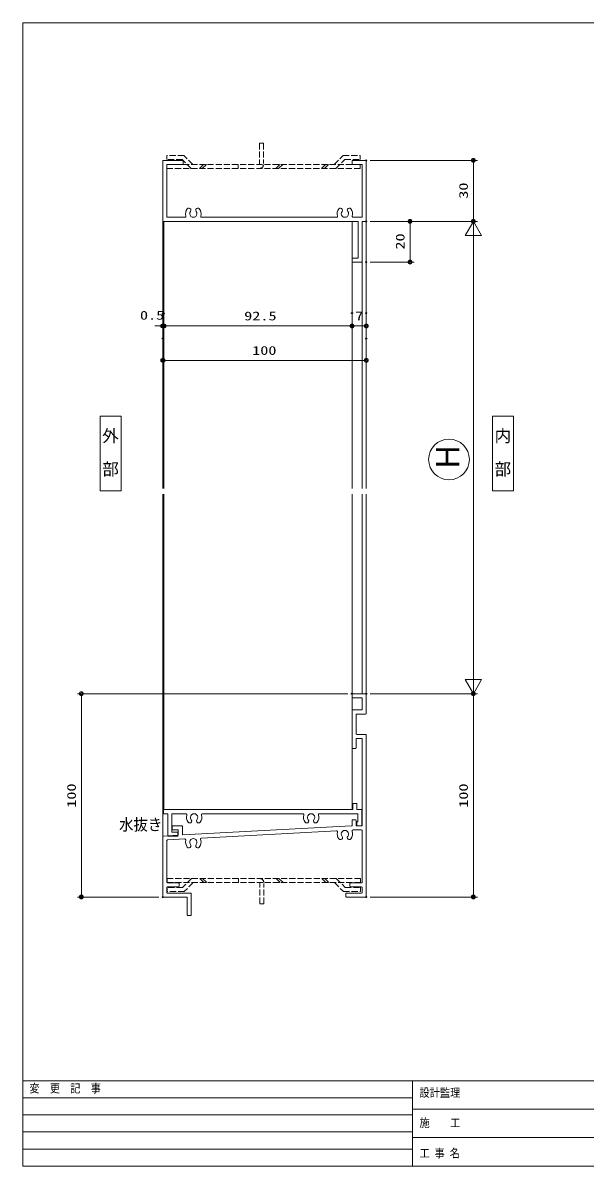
# Model space of a CAD drawing. Units: millimetres on the paper. Extents: x -395 to 395, y -281 to 281.
# Drawn here: x -395 to -119, y -281 to 281 of the extents above; entities that cross this region are included whole.
import ezdxf
from ezdxf.enums import TextEntityAlignment as Align

# ---------------------------------------------------------------- set-up
doc = ezdxf.new("R2010")
doc.units = ezdxf.units.MM
doc.header["$PDMODE"] = 32
doc.header["$PDSIZE"] = 0.5
doc.linetypes.add('DASHED3', pattern=[4, 3, -1])
for name, color, linetype, lineweight in [('0-0_USERZ', 3, 'Continuous', 9), ('0-1_F-1', 7, 'Continuous', 9), ('0-3__0-6_TITLE_WAKU', 7, 'Continuous', 9), ('0-5_USER1', 4, 'Continuous', 9), ('0-7_0', 7, 'Continuous', 9), ('0-9__0-7_', 7, 'Continuous', 9), ('0-A_YSS_ZEN', 6, 'Continuous', 9), ('0-B__0-1_', 2, 'Continuous', 9), ('0-C__0-3_', 2, 'Continuous', 9), ('0-D__0-2_', 2, 'Continuous', 9), ('0-E_KATAZAI', 7, 'Continuous', 9), ('0-F_EXTLINE', 3, 'Continuous', 9), ('1-0_D-BUHIN', 2, 'DASHED3', 9), ('1-4_SUNPOU', 3, 'Continuous', 9), ('1-5_SHAPE', 7, 'Continuous', 9)]:
    doc.layers.add(name, color=color, linetype=linetype, lineweight=lineweight)
doc.layers.add('0-8_Defpoints', color=7, linetype='Continuous')
doc.styles.add('@ＭＳ ゴシック', font='')
doc.styles.add('ＭＳ ゴシック', font='')
doc.styles.get('@ＭＳ ゴシック').set_extended_font_data('@MS Gothic')
doc.styles.get('ＭＳ ゴシック').set_extended_font_data('MS Gothic')

# ---------------------------------------------------------------- blocks, each defined once
blk = doc.blocks.new('図枠')
at = {"layer": '0-1_F-1'}
blk.add_lwpolyline([(790.6, 0), (0, 0), (0, 562), (790.6, 562)], close=True, dxfattribs=at)
at = {"layer": '0-3__0-6_TITLE_WAKU'}
for p, q in [((534.869, 42), (0, 42)), ((191.489, 42), (191.489, 0)), ((191.489, 33.6), (0, 33.6)), ((191.489, 25.2), (0, 25.2)), ((460.59, 28), (191.489, 28)), ((191.489, 16.8), (0, 16.8)), ((460.59, 14), (191.489, 14)), ((191.489, 8.4), (0, 8.4))]:
    blk.add_line(p, q, dxfattribs=at)
at = {"layer": '0-3__0-6_TITLE_WAKU', "style": 'ＭＳ ゴシック', "width": 0.9}
for s, p in [('変\u3000更\u3000記\u3000事', (3.218, 34.94)), ('設計監理', (194.946, 32.809)), ('施\u3000\u3000工', (194.946, 17.948)), ('工', (194.946, 3.055)), ('事', (202.392, 3.055)), ('名', (209.839, 3.055))]:
    blk.add_text(s, height=4.091, dxfattribs=at).set_placement(p, align=Align.BOTTOM_LEFT)
blk = doc.blocks.new('GAIBU_H')
at = {"layer": '0-5_USER1'}
blk.add_lwpolyline([(-5.22, -18.32), (5.22, -18.32), (5.22, 18.32), (-5.22, 18.32)], close=True, dxfattribs=at)
at = {"layer": '0-5_USER1', "style": '@ＭＳ ゴシック'}
blk.add_text('外\u3000部', height=5.99, rotation=270, dxfattribs=at).set_placement((-4.987, 12.92), align=Align.BOTTOM_LEFT)
blk = doc.blocks.new('NAIBU_H')
at = {"layer": '0-5_USER1'}
blk.add_lwpolyline([(-5.22, -18.32), (5.22, -18.32), (5.22, 18.32), (-5.22, 18.32)], close=True, dxfattribs=at)
at = {"layer": '0-5_USER1', "style": '@ＭＳ ゴシック'}
blk.add_text('内\u3000部', height=5.99, rotation=270, dxfattribs=at).set_placement((-4.987, 12.92), align=Align.BOTTOM_LEFT)
blk = doc.blocks.new('ALW1')
at = {"layer": '0-7_0'}
blk.add_line((0, 0), (-1, 0), dxfattribs=at)
blk.add_lwpolyline([(-0.34641, -0.2), (0, 0), (-0.34641, 0.2)], close=True, dxfattribs=at)
blk = doc.blocks.new('アンカ－上縦枠')
at = {"layer": '1-0_D-BUHIN'}
for p, q in [((-52.509, 38.398), (-50.509, 38.398)), ((-52.509, 38.398), (-52.509, 28)), ((-50.509, 38.398), (-50.509, 28.4)), ((-89.673, 32.399), (-98, 32.399)), ((-90.501, 30.4), (-98, 30.4)), ((-86.102, 26.001), (-90.501, 30.4)), ((-85.274, 28), (-89.673, 32.399)), ((-15.745, 28), (-11.346, 32.399)), ((-11.346, 32.399), (-3.019, 32.399)), ((-3.019, 30.4), (-3.019, 32.399)), ((-3.019, 28), (-98, 28)), ((-3.019, 26.001), (-98, 26.001)), ((-82.017, 26.001), (-80.018, 28)), ((-80.603, 26.001), (-78.604, 28)), ((-62.909, 26.001), (-62.909, 28)), ((-44.489, 26.001), (-42.49, 28)), ((-43.075, 26.001), (-41.076, 28)), ((-21.98, 26.001), (-19.981, 28)), ((-20.566, 26.001), (-18.567, 28)), ((-3.019, 26.001), (-3.019, 28))]:
    blk.add_line(p, q, dxfattribs=at)
at = {"layer": '1-0_D-BUHIN', "linetype": 'Continuous'}
for p, q in [((-98, 30.4), (-98, 32.399)), ((-98, 26.001), (-98, 28))]:
    blk.add_line(p, q, dxfattribs=at)
at = {"layer": '1-0_D-BUHIN'}
blk.add_lwpolyline([(-14.917, 26.001), (-10.518, 30.4), (-3.019, 30.4)], dxfattribs=at)
blk.add_arc((-52.509, 28), 2, 270, 0, dxfattribs=at)
blk = doc.blocks.new('アンカ－下枠')
at = {"layer": '1-0_D-BUHIN'}
for p, q in [((-2.848, -92.865), (-97.829, -92.865)), ((-97.829, -95.265), (-97.829, -97.264)), ((-90.33, -95.265), (-97.829, -95.265)), ((-85.931, -90.866), (-90.33, -95.265)), ((-81.846, -90.866), (-79.847, -92.865)), ((-80.432, -90.866), (-78.433, -92.865)), ((-62.738, -90.866), (-62.738, -92.865)), ((-52.338, -103.263), (-52.338, -92.865)), ((-50.338, -103.263), (-50.338, -93.265)), ((-44.319, -90.866), (-42.32, -92.865)), ((-42.904, -90.866), (-40.905, -92.865)), ((-21.809, -90.866), (-19.81, -92.865)), ((-20.395, -90.866), (-18.396, -92.865)), ((-14.746, -90.866), (-10.347, -95.265)), ((-10.347, -95.265), (-2.848, -95.265)), ((-2.848, -90.866), (-2.848, -92.865)), ((-2.848, -95.265), (-2.848, -97.264)), ((-52.338, -103.263), (-50.338, -103.263))]:
    blk.add_line(p, q, dxfattribs=at)
for points in [[(-2.848, -90.866), (-97.829, -90.866), (-97.829, -92.865)], [(-85.103, -92.865), (-89.502, -97.264), (-97.829, -97.264)], [(-15.574, -92.865), (-11.175, -97.264), (-2.848, -97.264)]]:
    blk.add_lwpolyline(points, dxfattribs=at)
blk.add_arc((-52.338, -92.865), 2, 0, 90, dxfattribs=at)
blk = doc.blocks.new('DOT1')
at = {"layer": '0-7_0'}
blk.add_line((0, 0), (-1, 0), dxfattribs=at)
for radius in [0.5, 0.325]:
    blk.add_circle((0, 0), radius, dxfattribs=at)
blk = doc.blocks.new('3K-56651')
at = {"layer": '1-5_SHAPE'}
for p, q in [((-0.3, 0), (-6.7, 0)), ((-7, -0.3), (-7, -1.7)), ((-6.7, -2), (-2.3, -2)), ((-2, -2.3), (-2, -7.7)), ((0, -9.7), (0, -0.3)), ((-7, -8.3), (-7, -26.7)), ((-2.3, -8), (-6.7, -8)), ((-5, -19.7), (-5, -10.3)), ((-4.7, -10), (-0.3, -10)), ((-5, -26.7), (-5, -22.3)), ((-0.3, -20), (-4.7, -20)), ((-4.7, -22), (-2.3, -22)), ((-2, -22.3), (-2, -64.7)), ((0, -99.7), (0, -20.3)), ((-6.7, -27), (-5.3, -27)), ((-95.4, -65.3), (-95.4, -66.7)), ((-90.7, -65), (-95.1, -65)), ((-95.1, -67), (-92.7, -67)), ((-92.4, -67.3), (-92.4, -69.307)), ((-90.4, -69.167), (-90.4, -65.3)), ((-7.284, -65.015), (-90.084, -69.467)), ((-81.004, -70.982), (-14.69, -67.416)), ((-7, -62.3), (-7, -64.716)), ((-5.3, -62), (-6.7, -62)), ((-6.468, -67), (-2.3, -67)), ((-5, -64.7), (-5, -62.3)), ((-2.3, -65), (-4.7, -65)), ((-2, -67.3), (-2, -92.7)), ((-100, -70.284), (-100, -99.7)), ((-92.684, -69.607), (-99.716, -69.985)), ((-98, -92.7), (-98, -72.18)), ((-97.716, -71.88), (-89.19, -71.422)), ((-98, -97.7), (-98, -95.3)), ((-92.3, -93), (-97.7, -93)), ((-97.7, -95), (-92.3, -95)), ((-92, -94.7), (-92, -93.3)), ((-8, -93.3), (-8, -94.7)), ((-2.3, -93), (-7.7, -93)), ((-7.7, -95), (-2.3, -95)), ((-2, -95.3), (-2, -97.7)), ((-99.7, -100), (-88.3, -100)), ((-86.3, -98), (-97.7, -98)), ((-88, -100.3), (-88, -108.7)), ((-86, -108.7), (-86, -98.3)), ((-10, -98.3), (-10, -99.7)), ((-2.3, -98), (-9.7, -98)), ((-9.7, -100), (-0.3, -100)), ((-87.7, -109), (-86.3, -109))]:
    blk.add_line(p, q, dxfattribs=at)
for centre, radius, start, end in [((-6.7, -0.3), 0.3, 90, 180), ((-0.3, -0.3), 0.3, 0, 90), ((-6.7, -1.7), 0.3, 180, 270), ((-2.3, -2.3), 0.3, 0, 90), ((-6.7, -8.3), 0.3, 90, 180), ((-4.7, -10.3), 0.3, 90, 180), ((-2.3, -7.7), 0.3, 270, 0), ((-0.3, -9.7), 0.3, 270, 0), ((-4.7, -19.7), 0.3, 180, 270), ((-4.7, -22.3), 0.3, 90, 180), ((-2.3, -22.3), 0.3, 0, 90), ((-0.3, -20.3), 0.3, 0, 90), ((-6.7, -26.7), 0.3, 180, 270), ((-5.3, -26.7), 0.3, 270, 0), ((-95.1, -65.3), 0.3, 90, 180), ((-95.1, -66.7), 0.3, 180, 270), ((-92.7, -67.3), 0.3, 0, 90), ((-90.7, -65.3), 0.3, 0, 90), ((-14.663, -67.916), 0.5, 345.48012, 93.07746), ((-10.5, -68.994), 1.8, 320.92483, 219.07517), ((-7.3, -64.716), 0.3, 273.07746, 0), ((-6.7, -62.3), 0.3, 90, 180), ((-6.468, -67.5), 0.5, 90, 200.3261), ((-5.3, -62.3), 0.3, 0, 90), ((-4.7, -64.7), 0.3, 180, 270), ((-2.3, -64.7), 0.3, 270, 0), ((-2.3, -67.3), 0.3, 0, 90), ((-99.7, -70.284), 0.3, 93.07746, 180), ((-97.7, -72.18), 0.3, 93.07746, 180), ((-92.7, -69.307), 0.3, 273.07746, 0), ((-90.1, -69.167), 0.3, 180, 273.07746), ((-89.163, -71.921), 0.5, 345.48012, 93.07746), ((-85, -72.999), 3.8, 165.48012, 219.07517), ((-85, -72.999), 1.8, 320.92483, 219.07517), ((-85, -72.999), 3.8, 320.92483, 20.67479), ((-80.977, -71.481), 0.5, 93.07746, 200.67479), ((-10.5, -68.994), 3.8, 165.48012, 219.07517), ((-12.674, -70.759), 1, 219.07517, 39.07517), ((-8.326, -70.759), 1, 140.92483, 320.92483), ((-10.5, -68.994), 3.8, 320.92483, 20.3261), ((-87.174, -74.764), 1, 219.07517, 39.07517), ((-82.826, -74.764), 1, 140.92483, 320.92483), ((-97.7, -92.7), 0.3, 180, 270), ((-97.7, -95.3), 0.3, 90, 180), ((-92.3, -93.3), 0.3, 0, 90), ((-92.3, -94.7), 0.3, 270, 0), ((-7.7, -93.3), 0.3, 90, 180), ((-7.7, -94.7), 0.3, 180, 270), ((-2.3, -92.7), 0.3, 270, 0), ((-2.3, -95.3), 0.3, 0, 90), ((-99.7, -99.7), 0.3, 180, 270), ((-97.7, -97.7), 0.3, 180, 270), ((-88.3, -100.3), 0.3, 0, 90), ((-86.3, -98.3), 0.3, 0, 90), ((-9.7, -98.3), 0.3, 90, 180), ((-9.7, -99.7), 0.3, 180, 270), ((-2.3, -97.7), 0.3, 270, 0), ((-0.3, -99.7), 0.3, 270, 0), ((-87.7, -108.7), 0.3, 180, 270), ((-86.3, -108.7), 0.3, 270, 0)]:
    blk.add_arc(centre, radius, start, end, dxfattribs=at)

msp = doc.modelspace()

# ---------------------------------------------------------------- linework, layer by layer
at = {"layer": '0-8_Defpoints'}
for p in [(-226.507, 213.407), (-173.833, 213.407), (-226.507, 183.407), (-204.967, 183.407), (-226.507, 163.407), (-326.507, 138.101), (-326.007, 138.101), (-233.507, 138.352), (-226.507, 138.352), (-326.507, 132.033), (-326.007, 132.033), (-233.507, 132.033), (-326.507, 125.77), (-226.507, 125.77), (-326.507, 115.081), (-233.507, -48.756), (-226.507, -48.756), (-173.833, -48.756), (-366.525, -148.756), (-326.507, -148.756), (-226.507, -148.756), (-173.833, -148.756)]:
    msp.add_point(p, dxfattribs=at)
at = {"layer": '0-9__0-7_'}
msp.add_circle((-185.837, 66.39), 10, dxfattribs=at)
at = {"layer": '0-A_YSS_ZEN'}
for p, q in [((-224.507, 183.407), (-171.833, 183.407)), ((-173.833, 163.407), (-173.833, -28.756)), ((-224.507, -48.756), (-171.833, -48.756))]:
    msp.add_line(p, q, dxfattribs=at)
at = {"layer": '0-B__0-1_'}
for p, q in [((-326.507, 183.407), (-326.507, 52.141)), ((-326.507, 49.308), (-326.507, -118.756)), ((-326.007, 49.308), (-326.007, -105.756)), ((-233.507, 49.308), (-233.507, -105.756)), ((-226.507, 49.308), (-226.507, -48.756)), ((-233.507, -76.053), (-233.507, -105.756)), ((-318.974, -118.351), (-318.907, -118.347)), ((-316.907, -118.24), (-316.86, -118.237))]:
    msp.add_line(p, q, dxfattribs=at)
at = {"layer": '0-C__0-3_'}
for p, q in [((-326.007, 52.141), (-326.007, 183.407)), ((-233.507, 52.141), (-233.507, 183.407)), ((-226.507, 52.141), (-226.507, 183.407)), ((-228.507, 52.141), (-228.507, 163.123)), ((-233.507, -10.803), (-233.507, 49.308)), ((-226.507, -10.803), (-226.507, 49.308))]:
    msp.add_line(p, q, dxfattribs=at)
at = {"layer": '0-D__0-2_'}
msp.add_line((-228.507, 49.308), (-228.507, -48.756), dxfattribs=at)
at = {"layer": '0-E_KATAZAI'}
for p, q in [((-241.106, 185.407), (-307.408, 185.407)), ((-307.008, -107.756), (-257.706, -107.756))]:
    msp.add_line(p, q, dxfattribs=at)
for points in [[(-315.606, 185.407), (-324.507, 185.407), (-324.507, 211.407), (-316.507, 211.407), (-316.507, 213.407), (-326.507, 213.407), (-326.507, 183.407), (-230.507, 183.407), (-230.507, 165.407), (-233.507, 165.407), (-233.507, 163.407), (-228.507, 163.407), (-228.507, 183.407), (-226.507, 183.407), (-226.507, 213.407), (-233.507, 213.407), (-233.507, 211.407), (-228.507, 211.407), (-228.507, 185.407), (-232.908, 185.407)], [(-249.508, -107.756), (-230.607, -107.756), (-230.607, -111.756), (-231.107, -111.756), (-231.107, -113.756), (-228.607, -113.756), (-228.607, -105.756), (-231.107, -105.756), (-231.107, -102.756), (-233.107, -102.756), (-233.107, -105.756), (-326.107, -105.756), (-326.107, -107.756), (-324.107, -107.756), (-324.107, -118.756), (-319.107, -118.756), (-319.107, -116.756), (-322.107, -116.756), (-322.107, -107.756), (-315.206, -107.756)]]:
    msp.add_lwpolyline(points, dxfattribs=at)
for centre, radius, start, end in [((-315.606, 185.907), 0.5, 270, 17.59734), ((-311.507, 187.207), 3.8, 140.92483, 197.59734), ((-313.681, 188.972), 1, 30, 140.92483), ((-311.507, 187.207), 1.8, 140.92483, 39.07517), ((-313.681, 188.972), 1, 320.92483, 30), ((-309.333, 188.972), 1, 150, 219.07517), ((-309.333, 188.972), 1, 39.07517, 150), ((-311.507, 187.207), 3.8, 342.40266, 39.07517), ((-307.408, 185.907), 0.5, 162.40266, 270), ((-241.106, 185.907), 0.5, 270, 17.59734), ((-237.007, 187.207), 3.8, 140.92483, 197.59734), ((-239.181, 188.972), 1, 30, 140.92483), ((-237.007, 187.207), 1.8, 140.92483, 39.07517), ((-239.181, 188.972), 1, 320.92483, 30), ((-234.833, 188.972), 1, 150, 219.07517), ((-234.833, 188.972), 1, 39.07517, 150), ((-237.007, 187.207), 3.8, 342.40266, 39.07517), ((-232.908, 185.907), 0.5, 162.40266, 270), ((-315.206, -108.256), 0.5, 342.40267, 90), ((-311.107, -109.556), 3.8, 162.40267, 219.07517), ((-313.281, -111.321), 1, 219.07517, 330), ((-311.107, -109.556), 1.8, 320.92483, 219.07517), ((-313.281, -111.321), 1, 330, 39.07517), ((-308.933, -111.321), 1, 140.92483, 210), ((-308.933, -111.321), 1, 210, 320.92483), ((-311.107, -109.556), 3.8, 320.92483, 17.59733), ((-307.008, -108.256), 0.5, 90, 197.59733), ((-257.706, -108.256), 0.5, 342.40267, 90), ((-253.607, -109.556), 3.8, 162.40267, 219.07517), ((-255.781, -111.321), 1, 219.07517, 330), ((-253.607, -109.556), 1.8, 320.92483, 219.07517), ((-255.781, -111.321), 1, 330, 39.07517), ((-251.433, -111.321), 1, 140.92483, 210), ((-251.433, -111.321), 1, 210, 320.92483), ((-253.607, -109.556), 3.8, 320.92483, 17.59733), ((-249.508, -108.256), 0.5, 90, 197.59733)]:
    msp.add_arc(centre, radius, start, end, dxfattribs=at)
at = {"layer": '1-4_SUNPOU'}
for p, q in [((-224.507, 213.407), (-171.833, 213.407)), ((-173.833, 185.407), (-173.833, 211.407)), ((-224.507, 183.407), (-171.833, 183.407)), ((-224.507, 183.407), (-202.967, 183.407)), ((-204.967, 165.407), (-204.967, 181.407)), ((-224.507, 163.407), (-202.967, 163.407)), ((-326.507, 136.101), (-326.507, 130.033)), ((-326.007, 136.101), (-326.007, 130.033)), ((-326.007, 136.101), (-326.007, 130.033)), ((-233.507, 136.352), (-233.507, 130.033)), ((-233.507, 136.352), (-233.507, 130.033)), ((-226.507, 136.352), (-226.507, 130.033)), ((-328.507, 132.033), (-330.507, 132.033)), ((-326.007, 132.033), (-326.507, 132.033)), ((-235.507, 132.033), (-324.007, 132.033)), ((-324.007, 132.033), (-322.007, 132.033)), ((-228.507, 132.033), (-231.507, 132.033)), ((-326.507, 123.77), (-326.507, 113.081)), ((-226.507, 123.77), (-226.507, 113.081)), ((-228.507, 115.081), (-324.507, 115.081)), ((-235.507, -48.756), (-368.525, -48.756)), ((-224.507, -48.756), (-171.833, -48.756)), ((-366.525, -50.756), (-366.525, -146.756)), ((-173.833, -50.756), (-173.833, -146.756)), ((-328.507, -148.756), (-368.525, -148.756)), ((-224.507, -148.756), (-171.833, -148.756))]:
    msp.add_line(p, q, dxfattribs=at)

# ---------------------------------------------------------------- block references
at = {"layer": '0-0_USERZ'}
msp.add_blockref('図枠', (-395.3, -281), dxfattribs=at)
at = {"layer": '0-5_USER1'}
for name, p in [('GAIBU_H', (-352.123, 69.267)), ('NAIBU_H', (-159.283, 69.267))]:
    msp.add_blockref(name, p, dxfattribs=at)
at = {"layer": '0-A_YSS_ZEN', "xscale": 20, "yscale": 20}
for p, rotation in [((-173.833, 183.407), 90), ((-173.833, -48.756), 270)]:
    msp.add_blockref('ALW1', p, dxfattribs=dict(at, rotation=rotation))
at = {"layer": '0-F_EXTLINE'}
for name, p in [('アンカ－上縦枠', (-226.507, 183.407)), ('アンカ－下枠', (-226.507, -48.756))]:
    msp.add_blockref(name, p, dxfattribs=at)
at = {"layer": '1-4_SUNPOU', "xscale": 2, "yscale": 2}
for p, rotation in [((-173.833, 213.407), 90), ((-204.967, 183.407), 90), ((-173.833, 183.407), 270), ((-204.967, 163.407), 270), ((-326.007, 132.033), 180), ((-326.007, 132.033), 180), ((-233.507, 132.033), 180), ((-326.507, 115.081), 180), ((-366.525, -48.756), 90), ((-173.833, -48.756), 90), ((-366.525, -148.756), 270), ((-173.833, -148.756), 270)]:
    msp.add_blockref('DOT1', p, dxfattribs=dict(at, rotation=rotation))
for p in [(-326.507, 132.033), (-233.507, 132.033), (-226.507, 132.033), (-226.507, 115.081)]:
    msp.add_blockref('DOT1', p, dxfattribs=at)
at = {"layer": '1-5_SHAPE'}
msp.add_blockref('3K-56651', (-226.507, -48.756), dxfattribs=at)

# ---------------------------------------------------------------- texts
at = {"layer": '0-9__0-7_', "style": 'ＭＳ ゴシック', "width": 0.9}
msp.add_text('Ｈ', height=11.55, rotation=90, dxfattribs=at).set_placement((-177.229, 60.544), align=Align.BOTTOM_LEFT)
at = {"layer": '0-C__0-3_', "color": 7, "style": 'ＭＳ ゴシック', "width": 0.9}
msp.add_text('水抜き', height=5.77, dxfattribs=at).set_placement((-348.007, -117.705), align=Align.BOTTOM_LEFT)
at = {"layer": '1-4_SUNPOU', "style": 'ＭＳ ゴシック', "width": 1.35}
for s, p in [('30', (-175.25, 194.549)), ('20', (-206.384, 169.549)), ('100', (-367.943, -104.831)), ('100', (-175.25, -104.831))]:
    msp.add_text(s, height=4.333, rotation=90, dxfattribs=at).set_placement(p, align=Align.BOTTOM_LEFT)
for s, p in [('0.5', (-337.74, 133.783)), ('92.5', (-286.507, 133.45)), ('7', (-231.936, 133.45)), ('100', (-282.582, 116.498))]:
    msp.add_text(s, height=4.333, dxfattribs=at).set_placement(p, align=Align.BOTTOM_LEFT)

doc.saveas('drawing.dxf')
